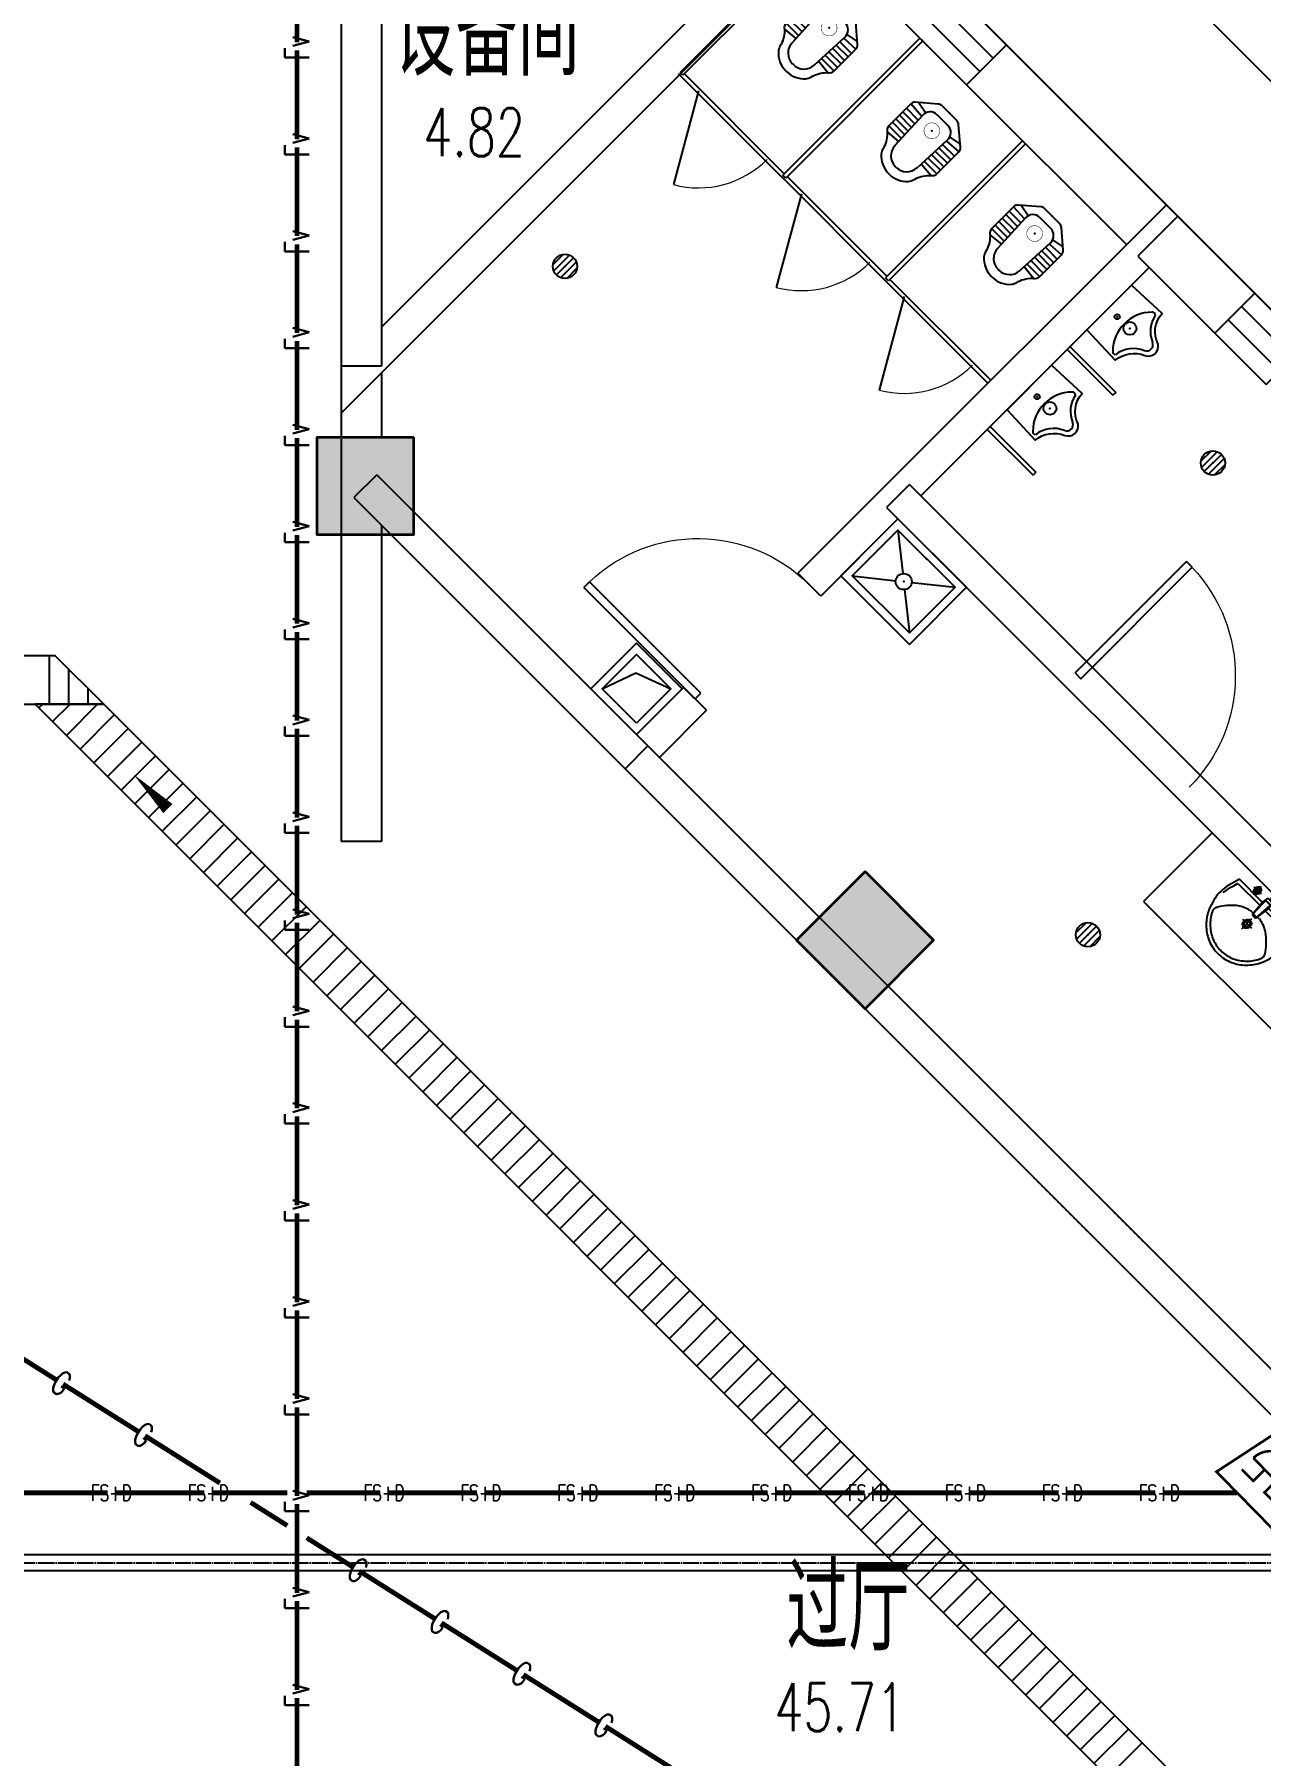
# Model space of a CAD drawing. Extents: x 815029915 to 815825525, y 579155098 to 579748855.
# Drawn here: x 815645718 to 815653310, y 579578968 to 579589624 of the extents above; entities that cross this region are included whole.
import ezdxf

# ---------------------------------------------------------------- set-up
doc = ezdxf.new("R2010")
doc.units = 0
doc.header["$LTSCALE"] = 100
doc.header["$MEASUREMENT"] = 0
doc.linetypes.add('DASH', pattern=[0.35, 0.25, -0.1])
doc.linetypes.add('DOTE', pattern=[2.42, 2, -0.2, 0.02, -0.2])
for name, color, linetype in [('COLUMN', 9, 'Continuous'), ('DIM_SYMB', 3, 'Continuous'), ('GROUND', 2, 'Continuous'), ('LATRINE', 6, 'Continuous'), ('LVTRY', 6, 'Continuous'), ('SPACE', 7, 'Continuous'), ('T-EQUP-FIRE', 7, 'Continuous'), ('WALL', 9, 'Continuous'), ('WINDOW', 4, 'Continuous'), ('zm', 1, 'Continuous'), ('电-弱电平面-线缆', 3, 'Continuous'), ('电-桥架', 4, 'Continuous')]:
    doc.layers.add(name, color=color, linetype=linetype)
doc.layers.add('柱填充', color=9, linetype='Continuous', lineweight=18)
doc.layers.add('砼柱', color=2, linetype='Continuous', lineweight=35)
doc.styles.add('_TCH_SPACE', font='SIMPLEX', dxfattribs={"height": 5, "bigfont": 'GBCBIG'})
doc.styles.add('IDQSTYLE', font='txt.shx', dxfattribs={"width": 0.7, "bigfont": 'hztxt.shx'})
doc.linetypes.add('消防广播线路A', pattern='A,5.5,-0.25,["G",IDQSTYLE,S=1.5,R=0,X=-0.125,Y=-0.75],-0.25', length=6)
doc.linetypes.add('消防电源线', pattern='A,5.5,-0.25,["FS+D",IDQSTYLE,S=1,R=0,X=-0.125,Y=-0.5],-0.25', length=6)
doc.linetypes.add('消防电话线路A', pattern='A,5.5,-0.25,["Fv",IDQSTYLE,S=1.5,R=0,X=-0.125,Y=-0.75],-0.25', length=6)

# ---------------------------------------------------------------- blocks, each defined once
blk = doc.blocks.new('HC001231')
at = {"color": 0, "linetype": 'Continuous', "const_width": 0.2}
blk.add_lwpolyline([(-1.88, 3.12), (1.87, 3.12), (3.12, -3.12), (-3.12, -3.12)], close=True, dxfattribs=at)
blk.add_lwpolyline([(1.87, -0.34, 0.198912), (1.33, 0.98, 0.198912), (0, 1.53, 0.198912), (-1.33, 0.98, 0.198912), (-1.88, -0.34)], format="xyb", dxfattribs=at)
for points in [[(-0.62, -0.34), (-0.62, -1.59), (-1.88, -1.59)], [(-1.88, -0.34), (1.87, -0.34)], [(0.62, -0.34), (0.62, -1.59), (1.87, -1.59)]]:
    blk.add_lwpolyline(points, dxfattribs=at)
at = {"color": 0, "style": 'IDQSTYLE', "width": 0.7}
blk.add_attdef('PSFHATT', (5.12, -3.12), '', height=2.5, dxfattribs=at)
blk = doc.blocks.new('$TCHSYS$WIN2D')
for p, q in [((-0.5, 0.5), (0.5, 0.5)), ((-0.5, 0.5), (-0.5, -0.5)), ((0.5, 0.5), (0.5, -0.5)), ((0.5, 0.1667), (-0.5, 0.1667)), ((0.5, -0.1667), (-0.5, -0.1667)), ((-0.5, -0.5), (0.5, -0.5))]:
    blk.add_line(p, q)
blk = doc.blocks.new('$lvtry$00000191')
at = {"color": 0}
for p, q in [((-250, -50, 0), (-39, -219, 0)), ((39, -219, 0), (250, -50, 0)), ((-250, -450, 0), (-39, -281, 0)), ((39, -281, 0), (250, -450, 0))]:
    blk.add_line(p, q, dxfattribs=at)
at = {"color": 0, "elevation": 0}
for points in [[(300, -500), (300, 0), (-300, 0), (-300, -500)], [(250, -450), (250, -50), (-250, -50), (-250, -450)]]:
    blk.add_lwpolyline(points, close=True, dxfattribs=at)
at = {"color": 0}
blk.add_circle((0, -250, 0), 50, dxfattribs=at)
for p in [(0, -50, 0), (0, -250, 0)]:
    blk.add_point(p, dxfattribs=at)
blk = doc.blocks.new('$lvtry$00000171')
for p, q in [((-74, 11), (-11, 74)), ((-70, -27), (27, 70)), ((-53, -53), (53, 53)), ((-27, -70), (70, 27)), ((11, -74), (74, -11))]:
    blk.add_line(p, q)
blk.add_circle((0, 0), 75)
blk.add_point((0, 0))
blk = doc.blocks.new('$DorLib2D$00000001')
for p, q in [((0.45, 0.975), (0.5, 0.975)), ((0.45, 0), (0.45, 0.975)), ((0.5, 0), (0.5, 0.975)), ((0.5, 0), (0.45, 0))]:
    blk.add_line(p, q)
at = {"lineweight": 13}
blk.add_arc((0.475, 0), 0.975, 91.4693, 180, dxfattribs=at)
blk = doc.blocks.new('$lvtry$00000227')
at = {"color": 0}
blk.add_line((-181, -234), (-181, -234), dxfattribs=at)
blk.add_lwpolyline([(53, -374, -0.307493), (205, -257), (195, 0), (-195, 0), (-205, -256, -0.265776), (-54, -366, 0.591279)], format="xyb", close=True, dxfattribs=at)
for centre, radius in [((-6, -75), 15.8), ((-1, -182), 40.3)]:
    blk.add_circle(centre, radius, dxfattribs=at)
for centre, radius, start, end in [((-161, -223), 22.7, 134.5857, 206.4573), ((-5, -382), 245, 45.4143, 134.5857), ((153, -222), 20.3, 314.5857, 45.4143), ((-200, -412), 179, 22.2984, 83.8043), ((199, -407), 174, 100.5676, 157.7034), ((1, -326), 39.6, 206.4354, 337.7034)]:
    blk.add_arc(centre, radius, start, end, dxfattribs=at)
for p in [(-6, -75), (-1, -182)]:
    blk.add_point(p, dxfattribs=at)
blk = doc.blocks.new('$TCHSYS$APDOOR2D')
blk.add_line((0.5, 0), (0, 0.866))
at = {"lineweight": 13}
blk.add_arc((0.5, 0), 1, 120, 180, dxfattribs=at)
blk = doc.blocks.new('$lvtry$00000205')
at = {"color": 0}
for p, q in [((-106, -103, 0), (-182, -88, 0)), ((48, -60, 0), (-48, -60, 0)), ((106, -103, 0), (182, -88, 0)), ((-109, -134, 0), (-210, -128, 0)), ((-107, -166, 0), (-210, -166, 0)), ((-106, -197, 0), (-210, -197, 0)), ((-109, -124, 0), (-97, -382, 0)), ((97, -382, 0), (109, -124, 0)), ((106, -197, 0), (210, -197, 0)), ((107, -166, 0), (210, -166, 0)), ((109, -134, 0), (210, -128, 0)), ((-104, -227, 0), (-210, -227, 0)), ((-103, -258, 0), (-210, -258, 0)), ((-101, -289, 0), (-210, -289, 0)), ((101, -289, 0), (210, -289, 0)), ((103, -258, 0), (210, -258, 0)), ((104, -227, 0), (210, -227, 0)), ((-100, -320, 0), (-210, -320, 0)), ((-191, -354, 0), (-99, -345, 0)), ((191, -354, 0), (99, -345, 0)), ((100, -320, 0), (210, -320, 0)), ((-4, -470, 0), (4, -470, 0))]:
    blk.add_line(p, q, dxfattribs=at)
at = {"color": 0, "elevation": 0}
blk.add_lwpolyline([(184, -360, -0.046574), (191, -354, 0.248797), (210, -318), (210, -128, 0.218491), (198, -101), (90, -9, 0.179479), (67, 0), (-67, 0, 0.179479), (-90, -9), (-198, -101, 0.218491), (-210, -128), (-210, -318, 0.248797), (-191, -354, -0.046574), (-184, -360, -0.139709), (-135, -448, 0.12003), (-120, -477, 0.218108), (-4, -530), (4, -530, 0.218108), (120, -477, 0.12003), (135, -448, -0.139709)], format="xyb", close=True, dxfattribs=at)
at = {"color": 0, "const_width": 3, "elevation": 0}
blk.add_lwpolyline([(49, -153, 1), (-49, -153, 1)], format="xyb", close=True, dxfattribs=at)
at = {"color": 0}
for centre, radius, start, end in [((-48, -121, 0), 61, 90, 182.693), ((48, -121, 0), 61, 357.307, 90), ((-4, -377, 0), 92.8, 182.693, 270), ((4, -377, 0), 92.8, 270, 357.307)]:
    blk.add_arc(centre, radius, start, end, dxfattribs=at)
for p in [(0, 0), (0, -153, 0)]:
    blk.add_point(p, dxfattribs=at)
blk = doc.blocks.new('$lvtry$00000192')
for p, q in [((-108, -66, 0), (-109, 3, 0)), ((111, -66, 0), (110, 4, 0)), ((-236, -86, 0), (-246, -114, 0)), ((-234, -86, 0), (-26, -86, 0)), ((-143, -32, 0), (-74, -31, 0)), ((-29, -62, 0), (-28, -68, 0)), ((-28, -68, 0), (-17, -160, 0)), ((-23, -21, 0), (-17, -160, 0)), ((-22, -40, 0), (1, -40, 0)), ((23, -40, 0), (1, -40, 0)), ((25, -22, 0), (15, -161, 0)), ((30, -62, 0), (15, -161, 0)), ((26, -86, 0), (244, -86, 0)), ((76, -31, 0), (145, -31, 0)), ((244, -86, 0), (272, -164, 0)), ((244, -86, 0), (264, -140, 0)), ((-256, -140, 0), (-264, -185, 0)), ((-264, -185, 0), (-264, -190, 0)), ((-256, -140, 0), (-246, -114, 0)), ((-17, -151, 0), (-1, -151, 0)), ((-17, -160, 0), (-1, -160, 0)), ((16, -151, 0), (-1, -151, 0)), ((15, -161, 0), (-1, -160, 0)), ((1, -263, 0), (0, -177, 0)), ((-42, -220, 0), (44, -219, 0))]:
    blk.add_line(p, q)
at = {"elevation": 0}
blk.add_lwpolyline([(-29, -62), (-249, -62), (-276, -148, 0.044851), (-281, -206, 0.06689), (-276, -244, 0.023023), (-257, -305, 0.044853), (-243, -334, 0.043799), (-214, -374, 0.044001), (-179, -408, 0.042834), (-139, -435, 0.043018), (-94, -456, 0.042273), (-46, -468, 0.042347), (3, -472, 0.04234), (52, -468, 0.042268), (100, -456, 0.043003), (145, -436, 0.042821), (186, -409, 0.043985), (221, -375, 0.043782), (250, -335, 0.044843), (274, -286, 0.059205), (284, -246, 0.030672), (287, -189, 0.04375), (284, -150), (284, -150), (284, -148), (256, -62), (30, -62), (30, -59), (25, -22), (1, -21), (-23, -21), (-29, -58)], format="xyb", close=True, dxfattribs=at)
for centre, radius in [((-108, -32, 0), 23.8), ((-108, -32, 0), 14.2), ((110, -31, 0), 23.8), ((110, -31, 0), 14.2), ((1, -220, 0), 28.5), ((1, -220, 0), 19)]:
    blk.add_circle(centre, radius)
for centre, radius, start, end in [((0, -10, 0), 6.83, 79.8328, 278.7823), ((2, -10, 0), 6.83, 259.8328, 98.7823), ((186, -586, 0), 514, 131.4907, 137.4608), ((-23, -350, 0), 199, 122.0285, 131.4907), ((-5, -378, 0), 232, 111.757, 122.0285), ((8, -413, 0), 269, 102.1867, 111.757), ((-38, -199, 0), 51, 92.3066, 102.1867), ((-31, -377, 0), 229, 87.3151, 92.3066), ((42, -362, 0), 216, 92.3066, 95.9177), ((35, -183, 0), 37.4, 84.4115, 92.3066), ((19, -341, 0), 196, 72.8891, 84.4115), ((-5, -420, 0), 279, 63.1741, 72.8891), ((42, -328, 0), 175, 53.2408, 63.1741), ((-199, -650, 0), 577, 47.667, 53.2408), ((-208, -295, 0), 22, 149.5466, 185.8883), ((-197, -294, 0), 33.4, 185.8883, 200.4186), ((-121, -266, 0), 114, 200.4186, 208.9861), ((7, -422, 0), 271, 137.4608, 149.5466), ((6, -425, 0), 273, 33.1938, 47.667), ((131, -266, 0), 112, 329.6928, 339.2553), ((211, -291, 0), 27.9, 352.9103, 33.1938), ((189, -288, 0), 49.9, 339.2553, 352.9103), ((-48, -226, 0), 198, 208.9861, 220.7228), ((9, -177, 0), 272, 220.7228, 230.792), ((2, -185, 0), 262, 230.792, 240.6116), ((2, -186, 0), 261, 240.6116, 250.459), ((6, -186, 0), 261, 289.2308, 299.0751), ((5, -185, 0), 262, 299.0751, 308.8916), ((6, -186, 0), 261, 308.8916, 318.9572), ((31, -208, 0), 228, 318.9572, 329.6928), ((4, -179, 0), 268, 250.459, 260.1468), ((4, -180, 0), 267, 260.1468, 269.8461), ((4, -180, 0), 267, 269.8461, 279.544), ((4, -179, 0), 268, 279.544, 289.2308)]:
    blk.add_arc(centre, radius, start, end)
for p in [(1, -40, 0), (1, -220, 0)]:
    blk.add_point(p)

msp = doc.modelspace()

# ---------------------------------------------------------------- hatches: boundary and pattern name
at = {"layer": 'zm'}
msp.add_hatch(color=1, dxfattribs=at).paths.add_polyline_path([(815650860.4, 579584430), (815650436.2, 579584005.8), (815650860.4, 579583581.5), (815651284.7, 579584005.8)])
at = {"layer": '柱填充', "lineweight": 18}
for points in [[(815648066.8, 579587127.4), (815647466.8, 579587127.4), (815647466.8, 579586527.4), (815648066.8, 579586527.4)], [(815650861, 579584440.6), (815650436.8, 579584016.4), (815650861, 579583592.1), (815651285.3, 579584016.4)]]:
    msp.add_hatch(color=250, dxfattribs=at).paths.add_polyline_path(points)

# ---------------------------------------------------------------- linework, layer by layer
for p, q in [((815658171.1, 579583125), (815649768.7, 579591527.4)), ((815645846.9, 579585777.4), (815590616.8, 579585777.4)), ((815646146.9, 579585477.4), (815645846.9, 579585777.4)), ((815590616.8, 579585477.4), (815646146.9, 579585477.4)), ((815646146.9, 579585477.4), (815645722.7, 579585477.4)), ((815645722.7, 579585477.4), (815653052.4, 579578147.6)), ((815653264.5, 579578359.8), (815646146.9, 579585477.4))]:
    msp.add_line(p, q)
at = {"color": 252, "linetype": 'Continuous'}
for p, q in [((815645809.1, 579585777.4), (815645809.1, 579585477.4)), ((815645929.1, 579585695.2), (815645929.1, 579585477.4)), ((815646049.1, 579585575.2), (815646049.1, 579585477.4)), ((815645746, 579585454), (815645769.4, 579585477.4)), ((815645830.9, 579585369.2), (815645939.1, 579585477.4)), ((815645915.7, 579585284.3), (815646108.8, 579585477.4)), ((815646000.6, 579585199.5), (815646212.7, 579585411.6)), ((815646085.4, 579585114.6), (815646297.6, 579585326.8)), ((815646170.3, 579585029.8), (815646382.4, 579585241.9)), ((815646255.1, 579584944.9), (815646467.3, 579585157)), ((815646340, 579584860.1), (815646552.1, 579585072.2)), ((815646424.9, 579584775.2), (815646637, 579584987.3)), ((815646509.7, 579584690.4), (815646721.8, 579584902.5)), ((815646594.6, 579584605.5), (815646806.7, 579584817.6)), ((815646679.4, 579584520.7), (815646891.5, 579584732.8)), ((815646764.3, 579584435.8), (815646976.4, 579584647.9)), ((815646849.1, 579584350.9), (815647061.2, 579584563.1)), ((815646934, 579584266.1), (815647146.1, 579584478.2)), ((815647018.8, 579584181.2), (815647231, 579584393.4)), ((815647103.7, 579584096.4), (815647315.8, 579584308.5)), ((815647188.5, 579584011.5), (815647400.7, 579584223.7)), ((815647273.4, 579583926.7), (815647485.5, 579584138.8)), ((815647358.2, 579583841.8), (815647570.4, 579584054)), ((815647443.1, 579583757), (815647655.2, 579583969.1)), ((815647527.9, 579583672.1), (815647740.1, 579583884.3)), ((815647612.8, 579583587.3), (815647824.9, 579583799.4)), ((815647697.6, 579583502.4), (815647909.8, 579583714.5)), ((815647782.5, 579583417.6), (815647994.6, 579583629.7)), ((815647867.3, 579583332.7), (815648079.5, 579583544.8)), ((815647952.2, 579583247.9), (815648164.3, 579583460)), ((815648037.1, 579583163), (815648249.2, 579583375.1)), ((815648121.9, 579583078.2), (815648334, 579583290.3)), ((815648206.8, 579582993.3), (815648418.9, 579583205.4)), ((815648291.6, 579582908.4), (815648503.7, 579583120.6)), ((815648376.5, 579582823.6), (815648588.6, 579583035.7)), ((815648461.3, 579582738.7), (815648673.5, 579582950.9)), ((815648546.2, 579582653.9), (815648758.3, 579582866)), ((815648631, 579582569), (815648843.2, 579582781.2)), ((815648715.9, 579582484.2), (815648928, 579582696.3)), ((815648800.7, 579582399.3), (815649012.9, 579582611.5)), ((815648885.6, 579582314.5), (815649097.7, 579582526.6)), ((815648970.4, 579582229.6), (815649182.6, 579582441.8)), ((815649055.3, 579582144.8), (815649267.4, 579582356.9)), ((815649140.1, 579582059.9), (815649352.3, 579582272.1)), ((815649225, 579581975.1), (815649437.1, 579582187.2)), ((815649309.8, 579581890.2), (815649522, 579582102.3)), ((815649394.7, 579581805.4), (815649606.8, 579582017.5)), ((815649479.6, 579581720.5), (815649691.7, 579581932.6)), ((815649564.4, 579581635.7), (815649776.5, 579581847.8)), ((815649649.3, 579581550.8), (815649861.4, 579581762.9)), ((815649734.1, 579581465.9), (815649946.2, 579581678.1)), ((815649819, 579581381.1), (815650031.1, 579581593.2)), ((815649903.8, 579581296.2), (815650115.9, 579581508.4)), ((815649988.7, 579581211.4), (815650200.8, 579581423.5)), ((815650073.5, 579581126.5), (815650285.7, 579581338.7)), ((815650158.4, 579581041.7), (815650370.5, 579581253.8)), ((815650243.2, 579580956.8), (815650455.4, 579581169)), ((815650328.1, 579580872), (815650540.2, 579581084.1)), ((815650412.9, 579580787.1), (815650625.1, 579580999.3)), ((815650497.8, 579580702.3), (815650709.9, 579580914.4)), ((815650582.6, 579580617.4), (815650794.8, 579580829.6)), ((815650667.5, 579580532.6), (815650879.6, 579580744.7)), ((815650752.3, 579580447.7), (815650964.5, 579580659.8)), ((815650837.2, 579580362.9), (815651049.3, 579580575)), ((815650922, 579580278), (815651134.2, 579580490.1)), ((815651006.9, 579580193.2), (815651219, 579580405.3)), ((815651091.8, 579580108.3), (815651303.9, 579580320.4)), ((815651176.6, 579580023.5), (815651388.7, 579580235.6)), ((815651261.5, 579579938.6), (815651473.6, 579580150.7)), ((815651346.3, 579579853.7), (815651558.4, 579580065.9)), ((815651431.2, 579579768.9), (815651643.3, 579579981)), ((815651516, 579579684), (815651728.2, 579579896.2)), ((815651600.9, 579579599.2), (815651813, 579579811.3)), ((815651685.7, 579579514.3), (815651897.9, 579579726.5)), ((815651770.6, 579579429.5), (815651982.7, 579579641.6)), ((815651855.4, 579579344.6), (815652067.6, 579579556.8)), ((815651940.3, 579579259.8), (815652152.4, 579579471.9)), ((815652025.1, 579579174.9), (815652237.3, 579579387.1)), ((815652110, 579579090.1), (815652322.1, 579579302.2)), ((815652194.8, 579579005.2), (815652407, 579579217.4)), ((815652279.7, 579578920.4), (815652491.8, 579579132.5)), ((815652364.5, 579578835.5), (815652576.7, 579579047.6))]:
    msp.add_line(p, q, dxfattribs=at)
at = {"color": 250}
for p, q in [((815649234, 579585572.3), (815649442.2, 579585672.3)), ((815649442.2, 579585672.3), (815649658.3, 579585572.3))]:
    msp.add_line(p, q, dxfattribs=at)
for points in [[(815649446.2, 579585289.4), (815649163.3, 579585572.3), (815649446.2, 579585855.1), (815649729, 579585572.3)], [(815649446.2, 579585360.1), (815649234, 579585572.3), (815649446.2, 579585784.4), (815649658.3, 579585572.3)]]:
    msp.add_lwpolyline(points, close=True, dxfattribs=at)
at = {"layer": 'COLUMN'}
for points in [[(815647466.8, 579586527.4), (815648066.8, 579586527.4), (815648066.8, 579587127.4), (815647466.8, 579587127.4)], [(815650861, 579583592.1), (815651285.3, 579584016.4), (815650861, 579584440.6), (815650436.8, 579584016.4)]]:
    msp.add_lwpolyline(points, close=True, dxfattribs=at)
at = {"layer": 'DIM_SYMB'}
msp.add_lwpolyline([(815652415.9, 579578977.3, 0, 0, 0), (815646332.2, 579585042.4, 0, 80, 0), (815646544.7, 579584830.6, 0, 0, 0)], format="xyseb", dxfattribs=at)
at = {"layer": 'GROUND'}
for points in [[(815661777.4, 579588145.4), (815658171.1, 579584539.2), (815650182.9, 579592527.4), (815648966.8, 579592527.4), (815648966.8, 579594027.4), (815633666.8, 579594027.4), (815633666.8, 579594927.4), (815625266.8, 579594927.4), (815625266.8, 579588027.4), (815621666.8, 579588027.4), (815621666.8, 579591027.4), (815601266.8, 579591027.4), (815601266.8, 579588027.4), (815589266.8, 579588027.4), (815589266.8, 579574227.4), (815601266.8, 579574227.4), (815601266.8, 579571227.4), (815620266.8, 579571227.4)], [(815661777.4, 579586731.2), (815658171.1, 579583125), (815649768.7, 579591527.4), (815647966.8, 579591527.4), (815647966.8, 579593027.4), (815632666.8, 579593027.4), (815632666.8, 579593927.4), (815626266.8, 579593927.4), (815626266.8, 579587027.4), (815620666.8, 579587027.4), (815620666.8, 579590027.4), (815602266.8, 579590027.4), (815602266.8, 579587027.4), (815590266.8, 579587027.4), (815590266.8, 579575227.4), (815602266.8, 579575227.4), (815602266.8, 579572227.4), (815620266.8, 579572227.4)]]:
    msp.add_lwpolyline(points, dxfattribs=at)
at = {"layer": 'LATRINE'}
for p, q in [((815650564.1, 579590237.1), (815649715.5, 579589388.6)), ((815650581.7, 579590219.4), (815649733.2, 579589370.9)), ((815651200.3, 579589600.8), (815650351.8, 579588752.3)), ((815651218, 579589583.1), (815650369.5, 579588734.6)), ((815651218, 579589583.1), (815651200.3, 579589600.8)), ((815650351.8, 579588734.6), (815649706.7, 579589379.7)), ((815649733.2, 579589370.9), (815649715.5, 579589388.6)), ((815650360.6, 579588761.1), (815649742, 579589379.7)), ((815651836.6, 579588964.6), (815650988, 579588116)), ((815651854.2, 579588946.9), (815651005.7, 579588098.4)), ((815651854.2, 579588946.9), (815651836.6, 579588964.6)), ((815650988, 579588098.4), (815650342.9, 579588743.5)), ((815650369.5, 579588734.6), (815650351.8, 579588752.3)), ((815650996.9, 579588124.9), (815650378.3, 579588743.5)), ((815651621.6, 579587464.8), (815650979.2, 579588107.2)), ((815651005.7, 579588098.4), (815650988, 579588116)), ((815651639.2, 579587482.5), (815651014.6, 579588107.2)), ((815652112.6, 579587673), (815652395.4, 579587390.1)), ((815652130.2, 579587690.6), (815652413.1, 579587407.8)), ((815652413.1, 579587407.8), (815652395.4, 579587390.1)), ((815651617.9, 579587178.3), (815651900.8, 579586895.5)), ((815651635.6, 579587196), (815651918.5, 579586913.2)), ((815651918.5, 579586913.2), (815651900.8, 579586895.5))]:
    msp.add_line(p, q, dxfattribs=at)
at = {"layer": 'LVTRY'}
for p, q in [((815653009.4, 579584680.7), (815652585.1, 579584256.4)), ((815654777.1, 579582912.9), (815653009.4, 579584680.7)), ((815652585.1, 579584256.4), (815654352.9, 579582488.7))]:
    msp.add_line(p, q, dxfattribs=at)
at = {"layer": 'WALL'}
for p, q in [((815647616.8, 579591527.4), (815647616.8, 579587569.8)), ((815647866.8, 579591177.4), (815647866.8, 579587569.8)), ((815650817.2, 579590478.9), (815647616.8, 579587278.4)), ((815650428.3, 579590372.8), (815647866.8, 579587811.2)), ((815651736.9, 579589559.2), (815652797.1, 579588499)), ((815651489.4, 579589311.7), (815652478.9, 579588322.2)), ((815652726.4, 579588569.7), (815650923.4, 579586766.7)), ((815652797.1, 579588499), (815652549.6, 579588251.5)), ((815652797.1, 579588499), (815653274.4, 579588021.7)), ((815652549.6, 579588251.5), (815653026.9, 579587774.2)), ((815652620.4, 579588180.8), (815651206.3, 579586766.7)), ((815647616.8, 579587569.8), (815647616.8, 579587127.4)), ((815647866.8, 579587569.8), (815647616.8, 579587569.8)), ((815647866.8, 579587528.4), (815647866.8, 579587127.4)), ((815647616.8, 579587118.8), (815647616.8, 579584627.4)), ((815647837.5, 579586898.1), (815647696.1, 579586756.7)), ((815647837.5, 579586898.1), (815649516.9, 579585218.7)), ((815651010.4, 579586853.6), (815650444.7, 579586288)), ((815651135.5, 579586837.4), (815650994.1, 579586696)), ((815651135.5, 579586837.4), (815654317.5, 579583655.4)), ((815647696.1, 579586756.7), (815649375.5, 579585077.3)), ((815651064.8, 579586625.2), (815650586.1, 579586146.5)), ((815650994.1, 579586696), (815654317.5, 579583372.6)), ((815647866.8, 579586586), (815647866.8, 579584627.4)), ((815649737.6, 579585580.8), (815649446.2, 579585289.4)), ((815649879, 579585439.4), (815649587.6, 579585148)), ((815649516.9, 579585218.7), (815649375.5, 579585077.3)), ((815649516.9, 579585218.7), (815654467.1, 579580268.5)), ((815649375.5, 579585077.3), (815654325.7, 579580127.1))]:
    msp.add_line(p, q, dxfattribs=at)
for points in [[(815651736.9, 579589559.2), (815651489.4, 579589311.7)], [(815653274.4, 579588021.7), (815653026.9, 579587774.2)], [(815650586.1, 579586146.5), (815650444.7, 579586288)], [(815649879, 579585439.4), (815649737.6, 579585580.8)], [(815647866.8, 579584627.4), (815647616.8, 579584627.4)]]:
    msp.add_lwpolyline(points, dxfattribs=at)
at = {"layer": 'WINDOW', "linetype": 'DASH'}
for p, q in [((815651576.1, 579583159.5), (815653061, 579581674.6)), ((815651434.6, 579583018.1), (815652919.6, 579581533.2))]:
    msp.add_line(p, q, dxfattribs=at)
at = {"layer": 'WINDOW'}
msp.add_line((815651434.6, 579583018.1), (815652919.6, 579581533.2), dxfattribs=at)
at = {"layer": '电-弱电平面-线缆', "color": 10, "linetype": 'Continuous', "const_width": 30}
for points in [[(815647343.7, 579589575), (815647343.7, 579590125)], [(815647343.7, 579588975), (815647343.7, 579589525)], [(815647343.7, 579588375), (815647343.7, 579588925)], [(815647343.7, 579587775), (815647343.7, 579588325)], [(815647343.7, 579587175), (815647343.7, 579587725)], [(815647343.7, 579586575), (815647343.7, 579587125)], [(815647343.7, 579585975), (815647343.7, 579586525)], [(815647343.7, 579585375), (815647343.7, 579585925)], [(815647343.7, 579584775), (815647343.7, 579585325)], [(815647343.7, 579584175), (815647343.7, 579584725)], [(815647343.7, 579583575), (815647343.7, 579584125)], [(815647343.7, 579582975), (815647343.7, 579583525)], [(815647343.7, 579582375), (815647343.7, 579582925)], [(815647343.7, 579581775), (815647343.7, 579582325)], [(815647343.7, 579581175), (815647343.7, 579581725)], [(815647343.7, 579580575), (815647343.7, 579581125)], [(815647343.7, 579579975), (815647343.7, 579580525)], [(815647343.7, 579579375), (815647343.7, 579579925)], [(815647343.7, 579578775), (815647343.7, 579579325)]]:
    msp.add_lwpolyline(points, dxfattribs=at)
at = {"layer": '电-弱电平面-线缆', "color": 51, "linetype": 'Continuous', "const_width": 30}
for points in [[(815645387.7, 579581588.4), (815645852.8, 579581294.9)], [(815645895.1, 579581268.2), (815646360.3, 579580974.7)], [(815646402.5, 579580948), (815646866.4, 579580655.4)], [(815647056.5, 579580535.4), (815647283.7, 579580392)], [(815647403.7, 579580316.3), (815647688.3, 579580136.7)], [(815647730.5, 579580110), (815648195.7, 579579816.5)], [(815648238, 579579789.8), (815648703.1, 579579496.3)], [(815648745.4, 579579469.6), (815649210.5, 579579176.1)], [(815649252.8, 579579149.4), (815649717.9, 579578855.9)]]:
    msp.add_lwpolyline(points, dxfattribs=at)
at = {"layer": '电-弱电平面-线缆', "color": 11, "linetype": 'Continuous', "const_width": 30}
for points in [[(815645620.7, 579580595.4), (815646170.7, 579580595.4)], [(815646220.7, 579580595.4), (815646770.7, 579580595.4)], [(815646820.7, 579580595.4), (815647283.7, 579580595.4)], [(815647403.7, 579580595.4), (815647858.9, 579580595.4)], [(815647908.9, 579580595.4), (815648458.9, 579580595.4)], [(815648508.9, 579580595.4), (815649058.9, 579580595.4)], [(815649108.9, 579580595.4), (815649658.9, 579580595.4)], [(815649708.9, 579580595.4), (815650258.9, 579580595.4)], [(815650308.9, 579580595.4), (815650858.9, 579580595.4)], [(815650908.9, 579580595.4), (815651458.9, 579580595.4)], [(815651508.9, 579580595.4), (815652058.9, 579580595.4)], [(815652108.9, 579580595.4), (815652658.9, 579580595.4)], [(815652708.9, 579580595.4), (815653164, 579580595.4)]]:
    msp.add_lwpolyline(points, dxfattribs=at)
at = {"layer": '电-桥架', "color": 5, "linetype": 'DOTE', "ltscale": 0.5}
msp.add_line((815628317.7, 579580162.3), (815653822.9, 579580162.3), dxfattribs=at)
at = {"layer": '电-桥架', "ltscale": 0.5}
msp.add_lwpolyline([(815653822.9, 579580112.3), (815628317.7, 579580112.3), (815628317.7, 579580212.3), (815653822.9, 579580212.3)], close=True, dxfattribs=at)
at = {"layer": '砼柱', "color": 3, "lineweight": 35}
for points in [[(815648066.8, 579587127.4), (815647466.8, 579587127.4), (815647466.8, 579586527.4), (815648066.8, 579586527.4)], [(815650861, 579584440.6), (815650436.8, 579584016.4), (815650861, 579583592.1), (815651285.3, 579584016.4)]]:
    msp.add_lwpolyline(points, close=True, dxfattribs=at)

# ---------------------------------------------------------------- block references
at = {"layer": 'LATRINE', "xscale": 600, "yscale": 600, "zscale": 600}
for p, rotation in [((815650042.5, 579589061.6), 135), ((815650678.7, 579588425.3), 135), ((815651315, 579587789.1), 135), ((815653788.2, 579584823.2), 45)]:
    msp.add_blockref('$TCHSYS$APDOOR2D', p, dxfattribs=dict(at, rotation=rotation))
at = {"layer": 'LVTRY'}
for name, p, rotation in [('$lvtry$00000205', (815650746.5, 579589771.8), 315), ('$lvtry$00000205', (815651382.9, 579589135.4), 315), ('$lvtry$00000205', (815652019.3, 579588499), 315), ('$lvtry$00000227', (815652372.9, 579587933.3), 45), ('$lvtry$00000227', (815651877.9, 579587438.3), 45), ('$lvtry$00000191', (815651277, 579586413.1), 315)]:
    msp.add_blockref(name, p, dxfattribs=dict(at, rotation=rotation))
for p in [(815649003, 579588187.5), (815653014.5, 579586970.6), (815652240.8, 579584050.1)]:
    msp.add_blockref('$lvtry$00000171', p, dxfattribs=at)
at = {"layer": 'LVTRY', "xscale": 0.9107142857142857, "yscale": 1.023255813953488, "rotation": 315}
msp.add_blockref('$lvtry$00000192', (815653384.1, 579584277.6), dxfattribs=at)
at = {"layer": 'T-EQUP-FIRE', "color": 4, "xscale": 80, "yscale": 80, "zscale": 80, "rotation": 314.4269581685665}
msp.add_blockref('HC001231', (815653389.8, 579580722.1), dxfattribs=at)
at = {"layer": 'WINDOW'}
for name, p, xscale, yscale, zscale, rotation in [('$TCHSYS$WIN2D', (815651188.9, 579589859.7), 1200.000000030537, -350, 1200.000000030537, 315.0000000000008), ('$TCHSYS$WIN2D', (815653309.8, 579587738.8), 449.9999998850108, -350, 449.9999998850108, 315.0000000000008), ('$DorLib2D$00000001', (815650161.9, 579585863.7), 1000.000000081643, -1000, 1000.000000081643, 225.0000000000007), ('$DorLib2D$00000001', (815652514.4, 579585317.1), -1000, 1000, 1000, 315.0000000000008)]:
    msp.add_blockref(name, p, dxfattribs=dict(at, xscale=xscale, yscale=yscale, zscale=zscale, rotation=rotation))

# ---------------------------------------------------------------- texts
at = {"layer": 'SPACE', "style": '_TCH_SPACE'}
for s, p in [('设备间', (815647941.9, 579589368.3)), ('过厅', (815650373.6, 579579617.7))]:
    msp.add_text(s, height=533.33, dxfattribs=at).set_placement(p)
at = {"layer": 'SPACE', "style": '_TCH_SPACE', "width": 0.705882}
for s, p in [('4.82', (815648125.2, 579588869.6)), ('45.71', (815650299.1, 579579118.9))]:
    msp.add_text(s, height=297.5, dxfattribs=at).set_placement(p)
at = {"layer": '电-弱电平面-线缆', "color": 10, "linetype": '消防电话线路A', "style": 'IDQSTYLE', "width": 0.7}
for p in [(815647418.7, 579589462.5), (815647418.7, 579588862.5), (815647418.7, 579588262.5), (815647418.7, 579587662.5), (815647418.7, 579587062.5), (815647418.7, 579586462.5), (815647418.7, 579585862.5), (815647418.7, 579585262.5), (815647418.7, 579584662.5), (815647418.7, 579584062.5), (815647418.7, 579583462.5), (815647418.7, 579582862.5), (815647418.7, 579582262.5), (815647418.7, 579581662.5), (815647418.7, 579581062.5), (815647418.7, 579580462.5), (815647418.7, 579579862.5), (815647418.7, 579579262.5)]:
    msp.add_text('Fv', height=150, rotation=90, dxfattribs=at).set_placement(p)
at = {"layer": '电-弱电平面-线缆', "color": 51, "linetype": '消防广播线路A', "style": 'IDQSTYLE', "width": 0.7}
for p in [(815645804.4, 579581236.8), (815646311.8, 579580916.6), (815647639.8, 579580078.6), (815648147.2, 579579758.4), (815648654.6, 579579438.2), (815649162, 579579118)]:
    msp.add_text('G', height=150, rotation=327.74668, dxfattribs=at).set_placement(p)
at = {"layer": '电-弱电平面-线缆', "color": 11, "linetype": '消防电源线', "style": 'IDQSTYLE', "width": 0.7}
for p in [(815646067.4, 579580545.4), (815646667.4, 579580545.4), (815647755.5, 579580545.4), (815648355.5, 579580545.4), (815648955.5, 579580545.4), (815649555.5, 579580545.4), (815650155.5, 579580545.4), (815650755.5, 579580545.4), (815651355.5, 579580545.4), (815651955.5, 579580545.4), (815652555.5, 579580545.4)]:
    msp.add_text('FS+D', height=100, dxfattribs=at).set_placement(p)

doc.saveas('drawing.dxf')
